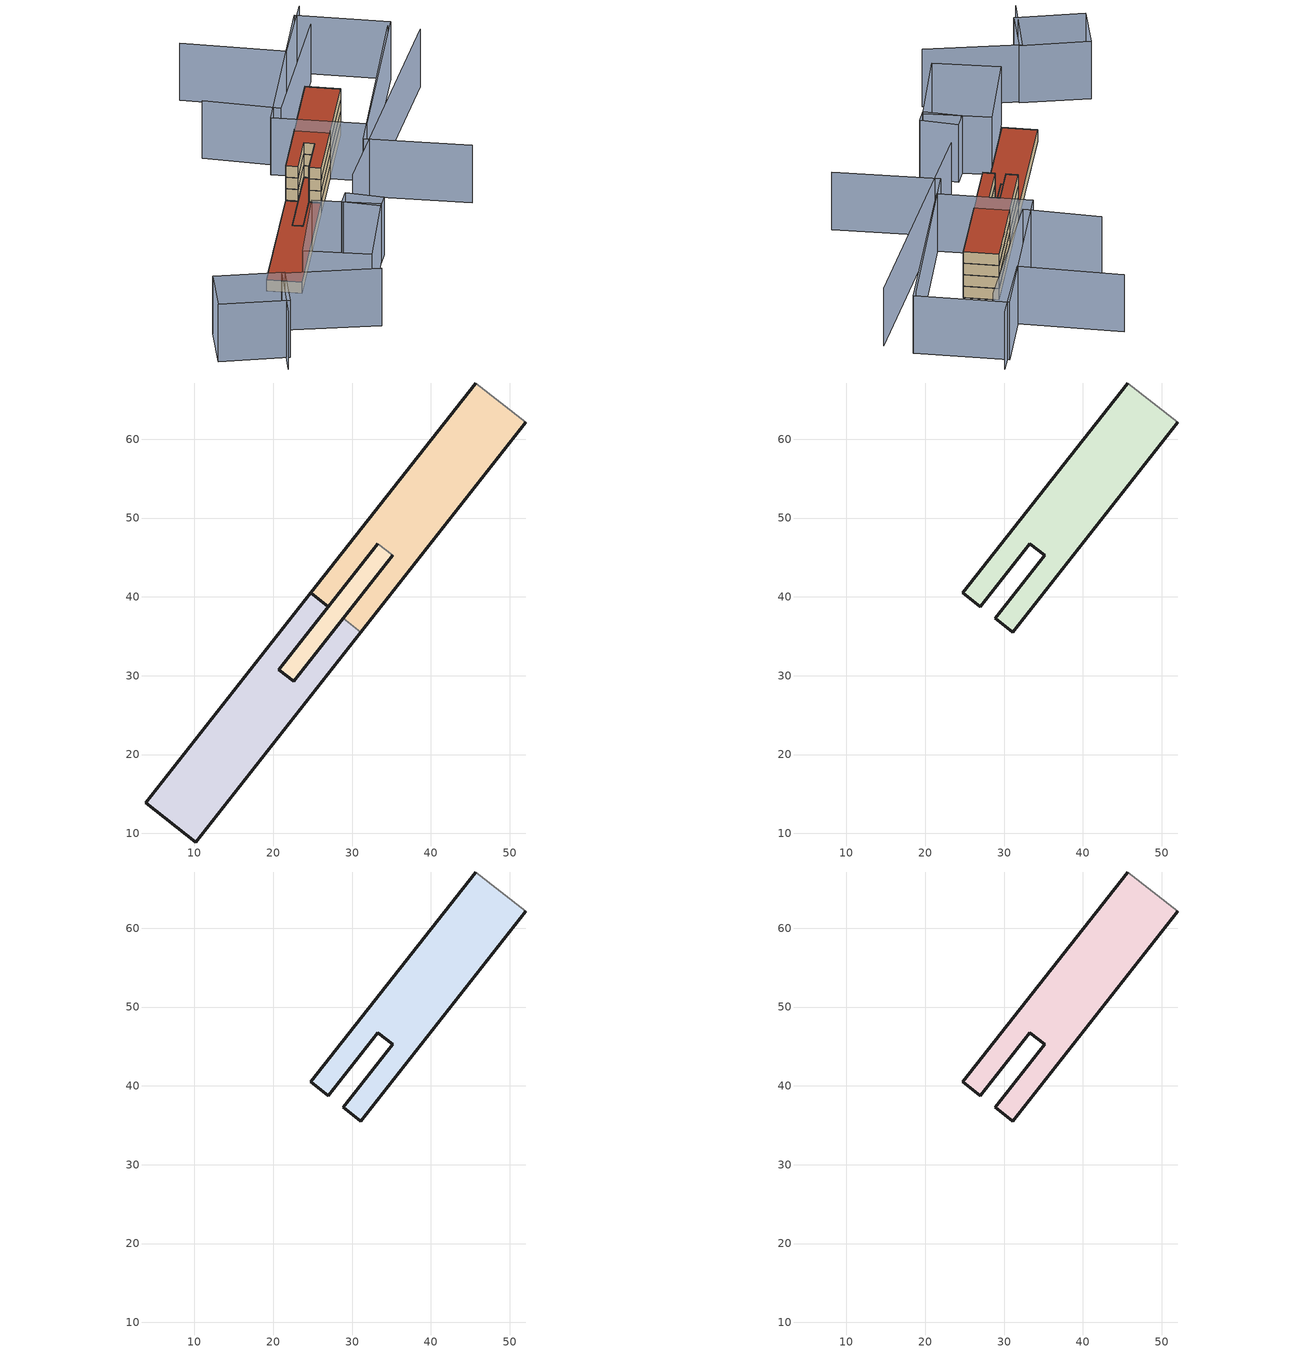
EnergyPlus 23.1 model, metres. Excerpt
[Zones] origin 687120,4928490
4992d9d4e5aeb075_F0_dwelling_0
 floor ground (EU_floor_Construction): 35.17,45.27 28.88,37.28 31.09,35.54 52.05,62.17 45.73,67.14 24.77,40.51 26.98,38.77 33.27,46.76 z0
 wall outside (EU_wall_Construction): 52.05,62.17 31.09,35.54 / 28.88,37.28 35.17,45.27 / 33.27,46.76 26.98,38.77 24.77,40.51 45.73,67.14 z0:3
 wall adiabatic (EU_wall_Construction): 45.73,67.14 52.05,62.17 z0:3
 wall to 4992d9d4e5aeb075_F0_dwelling_1 (EU_wall_Construction): 31.09,35.54 28.88,37.27 z0:3
 wall to 4992d9d4e5aeb075_F0_circulation (EU_wall_Construction): 35.17,45.27 33.27,46.76 z0:3
4992d9d4e5aeb075_F0_dwelling_1
 floor ground (EU_floor_Construction): 10.14,8.9 31.09,35.54 28.88,37.28 22.59,29.28 20.7,30.78 26.98,38.77 24.77,40.51 3.82,13.87 z0
 wall outside (EU_wall_Construction): 31.09,35.54 10.14,8.9 3.82,13.87 24.77,40.51 26.98,38.77 20.7,30.78 22.59,29.28 28.88,37.28 z0:3
 roof outside (EU_roof_Construction): 28.88,37.28 31.09,35.54 10.14,8.9 3.82,13.87 24.77,40.51 26.98,38.77 20.7,30.78 22.59,29.28 z3
4992d9d4e5aeb075_F0_circulation
 floor ground (EU_floor_Construction): 22.59,29.28 35.17,45.27 33.27,46.76 20.7,30.78 z0
 wall outside (EU_wall_Construction): 35.17,45.27 22.59,29.28 20.7,30.78 33.27,46.76 z0:3
 roof outside (EU_roof_Construction): 35.17,45.27 22.59,29.28 20.7,30.78 33.27,46.76 z3
4992d9d4e5aeb075_F1_dwelling_0
 floor to 4992d9d4e5aeb075_F0_dwelling_0 (EU_floor_Construction): 35.17,45.27 28.88,37.28 31.09,35.54 52.04,62.17 45.73,67.14 24.77,40.51 26.98,38.77 33.27,46.76 z3
 wall outside (EU_wall_Construction): 52.05,62.17 31.09,35.54 28.88,37.28 35.17,45.27 33.27,46.76 26.98,38.77 24.77,40.51 45.73,67.14 z3:6
 wall adiabatic (EU_wall_Construction): 45.73,67.14 52.05,62.17 z3:6
4992d9d4e5aeb075_F2_dwelling_0
 floor to 4992d9d4e5aeb075_F1_dwelling_0 (EU_floor_Construction): 35.17,45.27 28.88,37.28 31.09,35.54 52.04,62.17 45.73,67.14 24.77,40.51 26.98,38.77 33.27,46.76 z6
 wall outside (EU_wall_Construction): 52.05,62.17 31.09,35.54 28.88,37.28 35.17,45.27 33.27,46.76 26.98,38.77 24.77,40.51 45.73,67.14 z6:9
 wall adiabatic (EU_wall_Construction): 45.73,67.14 52.05,62.17 z6:9
4992d9d4e5aeb075_F3_dwelling_0
 floor to 4992d9d4e5aeb075_F2_dwelling_0 (EU_floor_Construction): 35.17,45.27 28.88,37.28 31.09,35.54 52.04,62.17 45.73,67.14 24.77,40.51 26.98,38.77 33.27,46.76 z9
 wall outside (EU_wall_Construction): 52.05,62.17 31.09,35.54 28.88,37.28 35.17,45.27 33.27,46.76 26.98,38.77 24.77,40.51 45.73,67.14 z9:12
 wall adiabatic (EU_wall_Construction): 45.73,67.14 52.05,62.17 z9:12
 roof outside (EU_roof_Construction): 52.05,62.17 31.09,35.54 28.88,37.28 35.17,45.27 33.27,46.76 26.98,38.77 24.77,40.51 45.73,67.14 z12
shading: -8.87,-16.79 -1.72,-2.08 / -1.72,-2.08 18.37,-11.85 / 62.29,22.53 42.97,37.3 / 42.97,37.3 72.11,75.42 / 57.8,84.85 33.92,57.71 / 33.92,57.71 20.52,69.5 / 33.19,25.48 77.55,70.43 / 59.55,92.76 47.4,77.8 / 47.4,77.8 28.78,92.91 / -20.54,-6.15 -15.58,4.65 / -15.58,4.65 -0.98,-2.05 / -0.98,-2.05 -5.94,-12.85 / -5.94,-12.85 -20.54,-6.15 / 32.32,11.64 19.61,-5.58 / 19.61,-5.58 7.1,3.65 / 7.1,3.65 19.81,20.87 / 19.81,20.87 32.32,11.64 / 27.74,19.71 34.32,13.67 / 34.32,13.67 31.77,10.9 / 31.77,10.9 25.2,16.94 / 25.2,16.94 27.74,19.71 / 73.66,76.64 47,42.3 / 47,42.3 29.96,55.52 / 29.96,55.52 56.62,89.86 / 56.62,89.86 73.66,76.64 z0:15
[Building]
EU S2 Campaign: North Axis=0; Terrain=City; Solar Distribution=FullExterior
[Site:Location]
Bologna: Latitude=44.5; Longitude=11.25; Time Zone=1; Elevation=37
[SizingPeriod:WeatherFileDays]
AnnualSizingPeriod: Begin Month=1; Begin Day of Month=1; End Month=12; End Day of Month=31; Day of Week for Start Day=Monday; Use Weather File Daylight Saving Period=No; Use Weather File Rain and Snow Indicators=No
[MATERIAL]
EU_InternalMass_Material: Roughness=MediumRough; Thickness=0.1; Conductivity=1; Density=1800; Specific Heat=900; Thermal Absorptance=0.9; Solar Absorptance=0.7; Visible Absorptance=0.7
[MATERIAL:NOMASS] Roughness=MediumRough; Thermal Absorptance=0.9; Solar Absorptance=0.7; Visible Absorptance=0.7
Name | Thermal Resistance
EU_wall_NoMass | 0.937881
EU_roof_NoMass | 0.548572
EU_floor_NoMass | 0.71348
[CONSTRUCTION]
EU_wall_Construction: EU_wall_NoMass
EU_roof_Construction: EU_roof_NoMass
EU_floor_Construction: EU_floor_NoMass
EU_InternalMass_Construction: EU_InternalMass_Material
[ZONE] Type=1; Multiplier=1; Ceiling Height=autocalculate; Floor Area=autocalculate; Part of Total Floor Area=Yes
Name | Volume
4992d9d4e5aeb075_F0_dwelling_0; 4992d9d4e5aeb075_F1_dwelling_0; 4992d9d4e5aeb075_F2_dwelling_0; 4992d9d4e5aeb075_F3_dwelling_0 | 743.759
4992d9d4e5aeb075_F0_dwelling_1 | 743.758
4992d9d4e5aeb075_F0_circulation | 147.135
[INTERNALMASS] Construction=EU_InternalMass_Construction
Name | Zone or ZoneList | Surface Area
4992d9d4e5aeb075_F0_dwelling_0_EU_InternalMass | 4992d9d4e5aeb075_F0_dwelling_0 | 247.932
4992d9d4e5aeb075_F0_dwelling_1_EU_InternalMass | 4992d9d4e5aeb075_F0_dwelling_1 | 247.932
4992d9d4e5aeb075_F1_dwelling_0_EU_InternalMass | 4992d9d4e5aeb075_F1_dwelling_0 | 544.813
4992d9d4e5aeb075_F2_dwelling_0_EU_InternalMass | 4992d9d4e5aeb075_F2_dwelling_0 | 544.813
4992d9d4e5aeb075_F3_dwelling_0_EU_InternalMass | 4992d9d4e5aeb075_F3_dwelling_0 | 544.813
[OTHEREQUIPMENT] Fuel Type=Electricity; Design Level Calculation Method=Watts/Area; Power per Zone Floor Area=1; Fraction Latent=0; Fraction Radiant=0; Fraction Lost=0; Carbon Dioxide Generation Rate=0; EndUse Subcategory=EU_Step8_InternalGains
Name | Zone or ZoneList or Space or SpaceList | Schedule
EU_Step8_InternalGain_4992d9d4e5aeb075_F0_dwelling_0_f000 | 4992d9d4e5aeb075_F0_dwelling_0 | EU_Step8_GainSchedule_4992d9d4e5aeb075_F0_dwelling_0_f000
EU_Step8_InternalGain_4992d9d4e5aeb075_F0_dwelling_1_f000 | 4992d9d4e5aeb075_F0_dwelling_1 | EU_Step8_GainSchedule_4992d9d4e5aeb075_F0_dwelling_1_f000
EU_Step8_InternalGain_4992d9d4e5aeb075_F1_dwelling_0_f000 | 4992d9d4e5aeb075_F1_dwelling_0 | EU_Step8_GainSchedule_4992d9d4e5aeb075_F1_dwelling_0_f000
EU_Step8_InternalGain_4992d9d4e5aeb075_F2_dwelling_0_f000 | 4992d9d4e5aeb075_F2_dwelling_0 | EU_Step8_GainSchedule_4992d9d4e5aeb075_F2_dwelling_0_f000
EU_Step8_InternalGain_4992d9d4e5aeb075_F3_dwelling_0_f000 | 4992d9d4e5aeb075_F3_dwelling_0 | EU_Step8_GainSchedule_4992d9d4e5aeb075_F3_dwelling_0_f000
[ZONEINFILTRATION:DESIGNFLOWRATE]
EU_Circulation_Infiltration_4992d9d4e5aeb075_F0_circulation: Zone or ZoneList or Space or SpaceList=4992d9d4e5aeb075_F0_circulation; Schedule=EU_AlwaysOn; Design Flow Rate Calculation Method=Flow/Area; Flow Rate per Floor Area=0.0005; Constant Term Coefficient=1; Temperature Term Coefficient=0; Velocity Term Coefficient=0; Velocity Squared Term Coefficient=0
[ZONEVENTILATION:DESIGNFLOWRATE] Schedule=EU_AlwaysOn; Design Flow Rate Calculation Method=AirChanges/Hour; Air Changes per Hour=0.687892; Ventilation Type=Natural; Fan Pressure Rise=0; Fan Total Efficiency=1; Constant Term Coefficient=1; Temperature Term Coefficient=0; Velocity Term Coefficient=0; Velocity Squared Term Coefficient=0; Minimum Indoor Temperature=-100; Maximum Indoor Temperature=100; Delta Temperature=-100; Minimum Outdoor Temperature=-100; Maximum Outdoor Temperature=100; Maximum Wind Speed=40
Name | Zone or ZoneList or Space or SpaceList
EU_ConstantAir_4992d9d4e5aeb075_F0_dwelling_0 | 4992d9d4e5aeb075_F0_dwelling_0
EU_ConstantAir_4992d9d4e5aeb075_F0_dwelling_1 | 4992d9d4e5aeb075_F0_dwelling_1
EU_ConstantAir_4992d9d4e5aeb075_F1_dwelling_0 | 4992d9d4e5aeb075_F1_dwelling_0
EU_ConstantAir_4992d9d4e5aeb075_F2_dwelling_0 | 4992d9d4e5aeb075_F2_dwelling_0
EU_ConstantAir_4992d9d4e5aeb075_F3_dwelling_0 | 4992d9d4e5aeb075_F3_dwelling_0
[HVACTEMPLATE:THERMOSTAT] Constant Heating Setpoint=20; Constant Cooling Setpoint=50
EU_HeatOnly_4992d9d4e5aeb075_F0_dwelling_0; EU_HeatOnly_4992d9d4e5aeb075_F0_dwelling_1; EU_HeatOnly_4992d9d4e5aeb075_F1_dwelling_0; EU_HeatOnly_4992d9d4e5aeb075_F2_dwelling_0; EU_HeatOnly_4992d9d4e5aeb075_F3_dwelling_0
[HVACTEMPLATE:ZONE:IDEALLOADSAIRSYSTEM] System Availability Schedule=EU_AlwaysOn; Maximum Heating Supply Air Temperature=50; Minimum Cooling Supply Air Temperature=13; Maximum Heating Supply Air Humidity Ratio=0.0156; Minimum Cooling Supply Air Humidity Ratio=0.0077; Heating Limit=NoLimit; Cooling Limit=NoLimit; Heating Availability Schedule=EU_AlwaysOn; Cooling Availability Schedule=EU_CoolingOff; Dehumidification Control Type=ConstantSensibleHeatRatio; Cooling Sensible Heat Ratio=0.7; Dehumidification Setpoint=60; Humidification Control Type=None; Humidification Setpoint=30; Outdoor Air Method=None; Outdoor Air Flow Rate per Person=0.00944; Outdoor Air Flow Rate per Zone Floor Area=0; Outdoor Air Flow Rate per Zone=0; Demand Controlled Ventilation Type=None; Outdoor Air Economizer Type=NoEconomizer; Heat Recovery Type=None; Sensible Heat Recovery Effectiveness=0.7; Latent Heat Recovery Effectiveness=0.65
Name | Template Thermostat
4992d9d4e5aeb075_F0_dwelling_0 | EU_HeatOnly_4992d9d4e5aeb075_F0_dwelling_0
4992d9d4e5aeb075_F0_dwelling_1 | EU_HeatOnly_4992d9d4e5aeb075_F0_dwelling_1
4992d9d4e5aeb075_F1_dwelling_0 | EU_HeatOnly_4992d9d4e5aeb075_F1_dwelling_0
4992d9d4e5aeb075_F2_dwelling_0 | EU_HeatOnly_4992d9d4e5aeb075_F2_dwelling_0
4992d9d4e5aeb075_F3_dwelling_0 | EU_HeatOnly_4992d9d4e5aeb075_F3_dwelling_0
[SIZING:ZONE] Zone Cooling Design Supply Air Temperature Input Method=SupplyAirTemperature; Zone Cooling Design Supply Air Temperature=13; Zone Heating Design Supply Air Temperature Input Method=SupplyAirTemperature; Zone Heating Design Supply Air Temperature=50; Zone Cooling Design Supply Air Humidity Ratio=0.008; Zone Heating Design Supply Air Humidity Ratio=0.008; Cooling Design Air Flow Method=DesignDay; Cooling Design Air Flow Rate=0; Cooling Minimum Air Flow per Zone Floor Area=0.000762; Cooling Minimum Air Flow=0; Cooling Minimum Air Flow Fraction=0.2; Heating Design Air Flow Method=DesignDay; Heating Design Air Flow Rate=0; Heating Maximum Air Flow per Zone Floor Area=0.002032; Heating Maximum Air Flow=0.141576; Heating Maximum Air Flow Fraction=0.3; Account for Dedicated Outdoor Air System=No; Dedicated Outdoor Air System Control Strategy=NeutralSupplyAir; Dedicated Outdoor Air Low Setpoint Temperature for Design=autosize; Dedicated Outdoor Air High Setpoint Temperature for Design=autosize; Zone Load Sizing Method=Sensible Load Only No Latent Load; Zone Latent Cooling Design Supply Air Humidity Ratio Input Method=HumidityRatioDifference; Zone Cooling Design Supply Air Humidity Ratio Difference=0.005; Zone Latent Heating Design Supply Air Humidity Ratio Input Method=HumidityRatioDifference; Zone Humidification Design Supply Air Humidity Ratio Difference=0.005
4992d9d4e5aeb075_F0_dwelling_0; 4992d9d4e5aeb075_F0_dwelling_1; 4992d9d4e5aeb075_F1_dwelling_0; 4992d9d4e5aeb075_F2_dwelling_0; 4992d9d4e5aeb075_F3_dwelling_0
[SCHEDULE:CONSTANT]
Name | Hourly Value
EU_AlwaysOn | 1
EU_CoolingOff | 0
[SCHEDULE:FILE] Column Number=1; Rows to Skip at Top=0; Number of Hours of Data=8760; Column Separator=Comma; Interpolate to Timestep=No; Minutes per Item=60; Adjust Schedule for Daylight Savings=Yes
Name | File
EU_Step8_GainSchedule_4992d9d4e5aeb075_F0_dwelling_0_f000 | ../../schedules/4992d9d4e5aeb075/4992d9d4e5aeb075_F0_dwelling_0_f000_gain.csv
EU_Step8_GainSchedule_4992d9d4e5aeb075_F0_dwelling_1_f000 | ../../schedules/4992d9d4e5aeb075/4992d9d4e5aeb075_F0_dwelling_1_f000_gain.csv
EU_Step8_GainSchedule_4992d9d4e5aeb075_F1_dwelling_0_f000 | ../../schedules/4992d9d4e5aeb075/4992d9d4e5aeb075_F1_dwelling_0_f000_gain.csv
EU_Step8_GainSchedule_4992d9d4e5aeb075_F2_dwelling_0_f000 | ../../schedules/4992d9d4e5aeb075/4992d9d4e5aeb075_F2_dwelling_0_f000_gain.csv
EU_Step8_GainSchedule_4992d9d4e5aeb075_F3_dwelling_0_f000 | ../../schedules/4992d9d4e5aeb075/4992d9d4e5aeb075_F3_dwelling_0_f000_gain.csv
